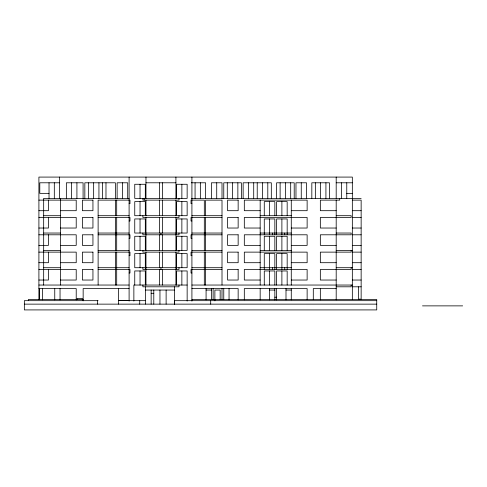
<?xml version="1.0" encoding="UTF-8"?>
<svg xmlns="http://www.w3.org/2000/svg" width="487" height="487" viewBox="0 0 487 487"><rect width="100%" height="100%" fill="white"/><g stroke="black" fill="none" stroke-linecap="round" stroke-linejoin="round"><path stroke-width="0.73" d="M59.597 182.789L39.788 182.789L39.788 193.357L49.029 193.357M145.972 182.789L175.917 182.789M191.294 182.789L205.636 182.789L205.636 198.367M336.194 182.789L352.338 182.789M346.762 193.357L352.338 193.357M129.146 198.367L43.672 198.367L43.672 285.041M191.294 198.367L361.147 198.367M38.905 200.127L76.216 200.127L76.216 210.694L60.364 210.694M352.338 200.127L361.147 200.127L361.147 299.134L358.566 299.134L358.566 286.8M129.098 203.651L129.974 203.651L129.974 200.127L98.124 200.127L98.124 285.041M191.915 203.651L191.032 203.651L191.032 200.127L204.315 200.127L204.315 215.698M38.905 210.694L48.444 210.694L48.444 200.127M260.168 210.694L244.316 210.694L244.316 200.127L307.133 200.127L307.133 210.694L291.281 210.694M336.194 210.694L320.343 210.694L320.343 200.127L339.713 200.127L339.713 198.367M352.338 210.694L361.147 210.694M43.672 215.698L60.364 215.698M98.124 215.698L129.098 215.698M191.915 215.698L222.005 215.698M260.168 215.698L291.281 215.698M336.194 215.698L351.164 215.698L351.164 217.464L320.343 217.464L320.343 228.032L336.194 228.032M38.905 217.464L76.216 217.464L76.216 228.032L60.364 228.032M98.124 217.464L129.974 217.464L129.974 220.982L129.098 220.982M222.005 217.464L191.032 217.464L191.032 220.982L191.915 220.982M352.338 217.464L361.147 217.464M38.905 228.032L48.444 228.032L48.444 217.464M260.168 228.032L244.316 228.032L244.316 217.464L307.133 217.464L307.133 228.032L291.281 228.032M352.338 228.032L361.147 228.032M43.672 233.036L60.364 233.036M98.124 233.036L129.098 233.036M191.915 233.036L222.005 233.036M260.168 233.036L291.281 233.036M336.194 233.036L351.164 233.036L351.164 234.795L320.343 234.795L320.343 245.363L336.194 245.363M38.905 234.795L76.216 234.795L76.216 245.363L60.364 245.363M98.124 234.795L129.974 234.795L129.974 238.32L129.098 238.32M222.005 234.795L191.032 234.795L191.032 238.32L191.915 238.32M352.338 234.795L361.147 234.795M38.905 245.363L48.444 245.363L48.444 234.795M260.168 245.363L244.316 245.363L244.316 234.795L307.133 234.795L307.133 245.363L291.281 245.363M352.338 245.363L361.147 245.363M43.672 250.373L60.364 250.373M98.124 250.373L129.098 250.373M191.915 250.373L222.005 250.373M260.168 250.373L291.281 250.373M336.194 250.373L352.338 250.373M38.905 252.132L76.216 252.132L76.216 262.7L60.364 262.7M98.124 252.132L129.974 252.132L129.974 255.657L129.098 255.657M222.005 252.132L191.032 252.132L191.032 255.657L191.915 255.657M352.338 252.132L361.147 252.132M38.905 262.7L48.444 262.7L48.444 252.132M260.168 262.7L244.316 262.7L244.316 252.132L307.133 252.132L307.133 262.7L291.281 262.7M336.194 262.7L320.343 262.7L320.343 252.132L351.164 252.132L351.164 250.373M352.338 262.7L361.147 262.7M43.672 267.704L60.364 267.704M98.124 267.704L129.098 267.704M191.915 267.704L222.005 267.704M260.168 267.704L291.281 267.704M336.194 267.704L352.338 267.704M38.905 269.469L76.216 269.469L76.216 280.037L60.364 280.037M98.124 269.469L129.974 269.469L129.974 272.988L129.098 272.988M222.005 269.469L191.032 269.469L191.032 272.988L191.915 272.988M352.338 269.469L361.147 269.469M38.905 280.037L48.444 280.037L48.444 269.469M260.168 280.037L244.316 280.037L244.316 269.469L307.133 269.469L307.133 280.037L291.281 280.037M336.194 280.037L320.343 280.037L320.343 269.469L351.164 269.469L351.164 267.704M352.338 280.037L361.147 280.037M38.905 285.041L129.098 285.041M187.148 285.041L133.864 285.041L133.864 301.094M191.915 285.041L352.338 285.041M336.194 286.8L351.164 286.8L351.164 285.041M352.338 286.8L361.147 286.8M38.905 288.578L76.216 288.578L76.216 299.864M129.098 288.566L83.155 288.566L83.155 300.838M191.915 288.566L238.149 288.566L238.149 299.864M336.194 288.566L313.299 288.566L313.299 299.688M145.534 290.051L174.376 290.051M206.08 290.051L211.364 290.051M269.561 290.051L274.845 290.051M285.997 290.051L291.281 290.051M151.147 293.302L153.789 293.302M274.845 297.204L276.604 297.204M191.915 299.517L376.731 299.517L376.731 309.915L24.35 309.915L24.35 300.674L98.07 300.674M129.098 300.619L118.384 300.619L145.534 300.674M174.577 300.674L174.577 304.138L174.571 300.674L376.731 300.674M24.35 304.138L376.731 304.138M422.491 305.873L462.65 305.873M352.338 299.615L352.338 177.085L38.905 177.085L38.905 299.694M346.762 182.789L346.762 198.367M341.478 182.789L341.478 198.367M336.194 177.085L336.194 198.367M336.194 200.127L336.194 299.864M329.443 198.367L329.443 182.789L311.826 182.789L311.826 198.367M325.919 182.789L325.919 198.367M320.635 182.789L320.635 198.367M320.343 288.566L320.343 299.864M315.351 182.789L315.351 198.367M307.133 299.688L307.133 288.566L244.316 288.566L244.316 299.864M306.542 198.367L306.542 182.789L295.974 182.789L295.974 198.367M301.258 182.789L301.258 198.367M294.215 198.367L294.215 182.789L276.604 182.789L276.604 198.367M291.281 200.127L291.281 285.041M291.281 288.566L291.281 299.864M290.69 182.789L290.69 198.367M287.172 215.698L287.172 201.612L276.604 201.612L276.604 215.698M287.172 234.795L287.172 218.943L276.604 218.943L276.604 234.795M287.172 250.373L287.172 236.28L276.604 236.28L276.604 250.373M287.172 269.469L287.172 253.617L276.604 253.617L276.604 269.469M287.172 285.041L287.172 270.955L276.604 270.955L276.604 285.041M285.997 288.566L285.997 299.864M285.412 182.789L285.412 198.367M284.749 233.036L284.749 234.795M284.749 267.704L284.749 269.469M281.888 201.612L281.888 215.698M281.888 218.943L281.888 234.795M281.888 236.28L281.888 250.373M281.888 253.617L281.888 269.469M281.888 270.955L281.888 285.041M280.128 182.789L280.128 198.367M276.604 288.566L276.604 299.98M274.845 215.698L274.845 201.612L264.277 201.612L264.277 215.698M274.845 234.795L274.845 218.943L264.277 218.943L264.277 234.795M274.845 250.373L274.845 236.28L264.277 236.28L264.277 250.373M274.845 269.469L274.845 253.617L264.277 253.617L264.277 269.469M274.845 285.041L274.845 270.955L264.277 270.955L264.277 285.041M274.845 288.566L274.845 299.98M272.422 233.036L272.422 234.795M272.422 267.704L272.422 269.469M271.32 198.367L271.32 182.789L243.141 182.789L243.141 198.367M269.561 201.612L269.561 215.698M269.561 218.943L269.561 234.795M269.561 236.28L269.561 250.373M269.561 253.617L269.561 269.469M269.561 270.955L269.561 285.041M269.561 288.566L269.561 299.864M267.795 182.789L267.795 198.367M262.511 182.789L262.511 198.367M260.168 200.127L260.168 285.041M260.168 288.566L260.168 299.864M257.227 182.789L257.227 198.367M253.709 182.789L253.709 198.367M248.425 182.789L248.425 198.367M241.375 198.367L241.375 182.789L223.764 182.789L223.764 198.367M237.857 182.789L237.857 198.367M232.573 182.789L232.573 198.367M229.048 288.566L229.048 299.864M227.289 182.789L227.289 198.367M223.764 288.566L223.764 299.688M222.005 198.367L222.005 182.789L211.437 182.789L211.437 198.367M222.005 285.041L222.005 200.127L205.636 200.127L205.636 215.698M222.005 288.566L222.005 299.688M220.167 299.688L220.167 290.051L214.883 290.051L214.883 300.838M216.721 182.789L216.721 198.367M213.123 288.566L213.123 299.864M211.364 288.566L211.364 299.688M210.688 300.674L210.688 304.138M206.08 288.566L206.08 299.864M205.636 217.464L205.636 250.373M205.636 252.132L205.636 285.041M204.315 217.464L204.315 250.373M204.315 252.132L204.315 285.041M200.352 182.789L200.352 198.367M195.068 182.789L195.068 198.367M191.915 177.085L191.915 301.1M187.148 301.094L187.148 270.955L176.58 270.955L176.58 285.041M181.864 184.275L181.864 198.367M181.864 201.612L181.864 215.698M181.864 218.943L181.864 233.036M181.864 236.28L181.864 250.373M181.864 253.617L181.864 267.704M181.864 270.955L181.864 285.041M178.997 198.367L178.997 200.127L142.892 200.127L142.892 198.367M178.997 215.698L178.997 217.464L142.892 217.464L142.892 215.698M178.997 233.036L178.997 234.795L142.892 234.795L142.892 233.036M178.997 250.373L178.997 252.132L142.892 252.132L142.892 250.373M178.997 267.704L178.997 269.469L142.892 269.469L142.892 267.704M178.997 285.041L178.997 286.8L142.892 286.8L142.892 285.041M176.58 198.367L176.58 184.275L187.148 184.275L187.148 198.367L134.747 198.367L134.747 184.275L145.315 184.275L145.315 198.367M176.58 215.698L176.58 201.612L187.148 201.612L187.148 215.698L134.747 215.698L134.747 201.612L145.315 201.612L145.315 215.698M176.58 234.795L176.58 218.943L187.148 218.943L187.148 233.036L134.747 233.036L134.747 218.943L145.315 218.943L145.315 234.795M176.58 250.373L176.58 236.28L187.148 236.28L187.148 250.373L134.747 250.373L134.747 236.28L145.315 236.28L145.315 250.373M176.58 269.469L176.58 253.617L187.148 253.617L187.148 267.704L134.747 267.704L134.747 253.617L145.315 253.617L145.315 269.469M175.917 177.085L175.917 198.367M175.917 200.127L175.917 215.698M175.917 217.464L175.917 250.373M175.917 252.132L175.917 285.041M174.376 286.8L174.376 304.138M166.122 290.051L166.122 304.138M162.402 182.789L162.402 198.367M162.402 200.127L162.402 215.698M162.402 217.464L162.402 233.036M162.402 234.795L162.402 250.373M162.402 252.132L162.402 267.704M162.402 269.469L162.402 285.041M160.947 233.036L160.947 234.795M160.947 267.704L160.947 269.469M159.955 290.051L159.955 304.138M159.493 182.789L159.493 198.367M159.493 200.127L159.493 215.698M159.493 217.464L159.493 233.036M159.493 234.795L159.493 250.373M159.493 252.132L159.493 267.704M159.493 269.469L159.493 285.041M153.789 290.051L153.789 304.138M151.147 290.051L151.147 304.138M145.972 177.085L145.972 198.367M145.972 200.127L145.972 215.698M145.972 217.464L145.972 250.373M145.972 252.132L145.972 285.041M145.534 286.8L145.534 304.138M145.315 285.041L145.315 270.955L134.747 270.955L134.747 285.041M144.213 198.367L144.213 200.127M140.031 184.275L140.031 198.367M140.031 201.612L140.031 215.698M140.031 218.943L140.031 233.036M140.031 236.28L140.031 250.373M140.031 253.617L140.031 267.704M140.031 270.955L140.031 285.041M139.72 300.674L139.72 304.138M129.098 177.085L129.098 301.1M127.704 198.367L127.704 182.789L117.136 182.789L117.136 198.367M122.42 182.789L122.42 198.367M118.384 288.566L118.384 304.138M116.691 200.127L116.691 215.698M116.691 217.464L116.691 250.373M116.691 252.132L116.691 285.041M115.37 198.367L115.37 182.789L84.841 182.789L84.841 198.367M115.37 200.127L115.37 215.698M115.37 217.464L115.37 250.373M115.37 252.132L115.37 285.041M105.977 182.789L105.977 198.367M102.459 182.789L102.459 198.367M98.934 182.789L98.934 198.367M97.607 300.674L97.607 304.138M93.65 182.789L93.65 198.367M88.366 182.789L88.366 198.367M83.186 300.674L83.186 299.517L28.337 299.517L28.337 300.674M83.082 198.367L83.082 182.789L66.354 182.789L66.354 198.367M82.291 299.517L82.291 298.361L77.08 298.361L77.08 299.517M76.916 182.789L76.916 198.367M71.632 182.789L71.632 198.367M60.364 198.367L60.364 285.041M60.041 288.578L60.041 299.864M59.597 177.085L59.597 198.367M54.757 288.578L54.757 299.864M54.313 182.789L54.313 198.367M49.029 182.789L49.029 198.367M42.424 288.578L42.424 299.864M39.49 288.578L39.49 299.694M92.944 200.127L82.376 200.127L82.376 210.694L92.944 210.694L92.944 200.127M238.149 200.127L227.581 200.127L227.581 210.694L238.149 210.694L238.149 200.127M92.944 217.464L82.376 217.464L82.376 228.032L92.944 228.032L92.944 217.464M238.149 217.464L227.581 217.464L227.581 228.032L238.149 228.032L238.149 217.464M92.944 234.795L82.376 234.795L82.376 245.363L92.944 245.363L92.944 234.795M238.149 234.795L227.581 234.795L227.581 245.363L238.149 245.363L238.149 234.795M92.944 252.132L82.376 252.132L82.376 262.7L92.944 262.7L92.944 252.132M238.149 252.132L227.581 252.132L227.581 262.7L238.149 262.7L238.149 252.132M92.944 269.469L82.376 269.469L82.376 280.037L92.944 280.037L92.944 269.469M238.149 269.469L227.581 269.469L227.581 280.037L238.149 280.037L238.149 269.469"/></g></svg>
